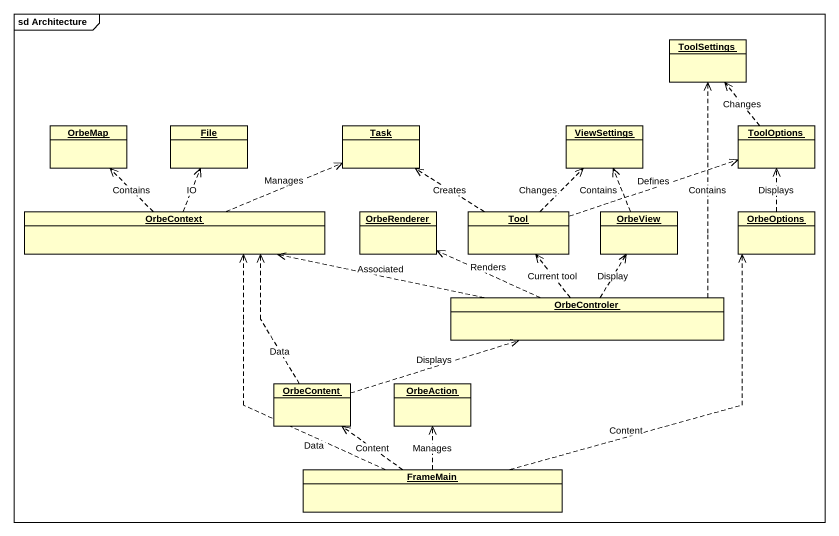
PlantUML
@startuml
mainframe sd Architecture
hide circle
hide empty members
object ToolSettings
object OrbeMap
object "File" as File_
object Task
object ViewSettings
object ToolOptions
object OrbeContext
object OrbeRenderer
object Tool
object OrbeView
object OrbeOptions
object OrbeControler
object OrbeContent
object OrbeAction
object FrameMain
ToolOptions .up.> ToolSettings : Changes
OrbeContext .up.> OrbeMap : Contains
OrbeContext .up.> File_ : IO
OrbeContext .right.> Task : Manages
Tool .up.> Task : Creates
Tool .up.> ViewSettings : Changes
Tool .right.> ToolOptions : Defines
OrbeView .up.> ViewSettings : Contains
OrbeOptions .up.> ToolOptions : Displays
OrbeControler .up.> ToolSettings : Contains
OrbeControler .left.> OrbeContext : Associated
OrbeControler .left.> OrbeRenderer : Renders
OrbeControler .up.> Tool : Current tool
OrbeControler .up.> OrbeView : Display
OrbeContent .up.> OrbeContext : Data
OrbeContent .right.> OrbeControler : Displays
FrameMain .up.> OrbeContext : Data
FrameMain .up.> OrbeOptions : Content
FrameMain .up.> OrbeContent : Content
FrameMain .up.> OrbeAction : Manages
@enduml
